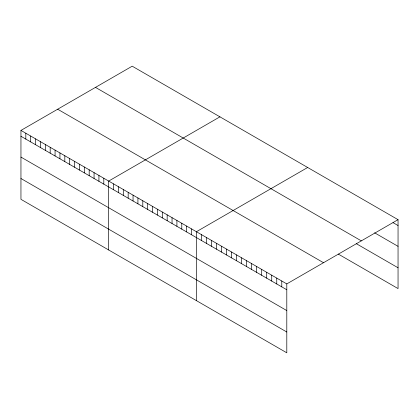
<?xml version="1.0" encoding="UTF-8"?>
<svg xmlns="http://www.w3.org/2000/svg" width="419" height="419" viewBox="0 0 419 419"><rect width="100%" height="100%" fill="white"/><g stroke="black" fill="none" stroke-linecap="round" stroke-linejoin="round"><path stroke-width="0.63" d="M20.95 130.419L286.8 283.904L286.8 352.814L20.95 199.329L20.95 130.419L132.2 66.186L398.05 219.671L398.05 288.581L338.348 254.113M219.933 116.838L108.678 181.071L108.678 249.975M307.661 167.49L196.411 231.717L196.411 300.627M286.8 283.904L398.05 219.671M393.027 222.636L398.05 225.537M374.617 232.812L398.05 246.341M95.49 87.382L361.335 240.867M356.202 243.617L398.05 267.778M57.665 109.223L323.51 262.708M20.95 136.28L286.8 289.77M20.95 157.088L286.8 310.573M20.95 178.52L286.8 332.01M281.778 281.002L281.778 286.868M276.755 278.106L276.755 283.972M271.732 275.204L271.732 281.07M266.709 272.308L266.709 278.169M261.692 269.407L261.692 275.273M256.669 266.51L256.669 272.371M251.646 263.609L251.646 269.475M246.623 260.712L246.623 266.573M241.606 257.811L241.606 263.677M236.583 254.914L236.583 260.775M231.56 252.013L231.56 257.879M226.538 249.111L226.538 254.977M221.515 246.215L221.515 252.081M216.497 243.313L216.497 249.179M211.475 240.417L211.475 246.283M206.452 237.515L206.452 243.381M201.429 234.619L201.429 240.48M191.535 228.905L191.535 234.771M186.659 226.092L186.659 231.953M181.788 223.275L181.788 229.141M176.912 220.462L176.912 226.328M172.041 217.65L172.041 223.516M167.165 214.837L167.165 220.698M162.294 212.019L162.294 217.885M157.418 209.207L157.418 215.073M152.542 206.394L152.542 212.26M147.671 203.582L147.671 209.442M142.795 200.764L142.795 206.63M137.924 197.951L137.924 203.817M133.048 195.139L133.048 201M128.177 192.326L128.177 198.187M123.301 189.508L123.301 195.374M118.425 186.696L118.425 192.562M113.554 183.883L113.554 189.744M103.807 178.253L103.807 184.119M98.931 175.441L98.931 181.307M94.06 172.628L94.06 178.489M89.184 169.81L89.184 175.676M84.308 166.998L84.308 172.864M79.437 164.185L79.437 170.051M74.561 161.373L74.561 167.233M69.69 158.555L69.69 164.421M64.814 155.742L64.814 161.608M59.943 152.93L59.943 158.796M55.067 150.117L55.067 155.978M50.191 147.299L50.191 153.165M45.32 144.487L45.32 150.353M40.444 141.674L40.444 147.54M35.573 138.862L35.573 144.723M30.697 136.044L30.697 141.91M25.826 133.232L25.826 139.098"/></g></svg>
